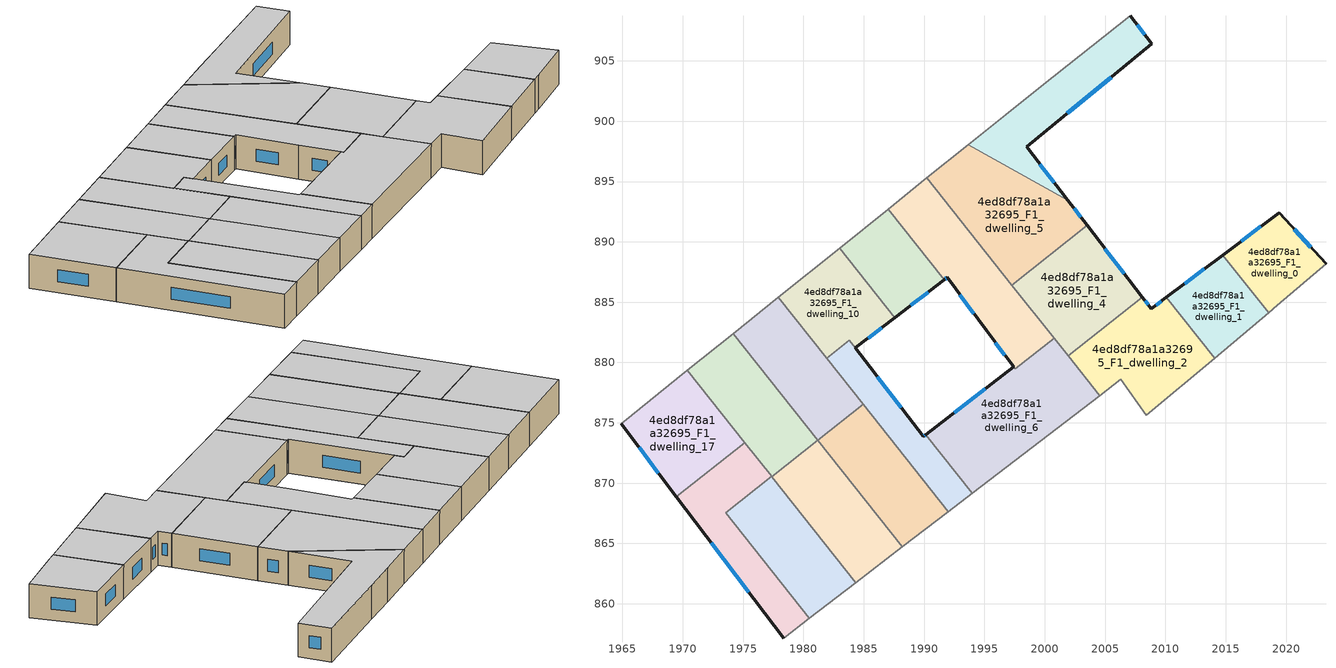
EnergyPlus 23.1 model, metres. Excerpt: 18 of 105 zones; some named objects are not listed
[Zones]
4ed8df78a1a32695_F1_dwelling_0
 floor to 4ed8df78a1a32695_F0_dwelling_0 (EU_floor_Construction): 2019.44,892.42 2023.31,888.17 2019.29,884.73 2018.55,884.12 2014.75,888.91 z3
 wall outside (EU_wall_Construction): 2023.31,888.17 2019.44,892.42 2014.75,888.91 z3:6
 wall adiabatic (EU_wall_Construction): 2018.55,884.12 2019.29,884.73 2023.31,888.17 z3:6
 wall to 4ed8df78a1a32695_F1_dwelling_1 (EU_wall_Construction): 2014.75,888.91 2018.55,884.12 z3:6
 window (EU_Window_Construction): 2017.91,891.28 2016.28,890.05 / 2022.05,889.55 2020.7,891.04 z3.98:5.02
 ceiling to 4ed8df78a1a32695_F2_dwelling_0 (EU_floor_Construction): 2023.31,888.17 2019.44,892.42 2014.75,888.91 2018.55,884.12 2019.29,884.73 z6
4ed8df78a1a32695_F1_dwelling_1
 floor to 4ed8df78a1a32695_F0_dwelling_1 (EU_floor_Construction): 2014.75,888.91 2018.55,884.12 2014.08,880.37 2010.09,885.4 z3
 wall outside (EU_wall_Construction): 2014.75,888.91 2010.09,885.4 z3:6
 wall to 4ed8df78a1a32695_F1_dwelling_2 (EU_wall_Construction): 2010.09,885.4 2014.08,880.37 z3:6
 wall adiabatic (EU_wall_Construction): 2014.08,880.37 2018.55,884.12 z3:6
 window (EU_Window_Construction): 2013.24,887.77 2011.6,886.54 z3.98:5.02
 ceiling to 4ed8df78a1a32695_F2_dwelling_1 (EU_floor_Construction): 2018.55,884.12 2014.75,888.91 2010.09,885.4 2014.08,880.37 z6
4ed8df78a1a32695_F1_dwelling_10
 floor to 4ed8df78a1a32695_F0_dwelling_10 (EU_floor_Construction): 1983,889.48 1987.57,883.72 1984.3,881.2 1983.8,881.84 1981.93,880.36 1977.93,885.41 z3
 wall outside (EU_wall_Construction): 1984.3,881.2 1987.57,883.72 z3:6
 wall adiabatic (EU_wall_Construction): 1983,889.48 1977.93,885.41 z3:6
 wall to 4ed8df78a1a32695_F1_dwelling_8 (EU_wall_Construction): 1987.57,883.72 1983,889.48 z3:6
 wall to 4ed8df78a1a32695_F1_dwelling_9 (EU_wall_Construction): 1981.93,880.36 1983.8,881.84 1984.3,881.2 z3:6
 wall to 4ed8df78a1a32695_F1_dwelling_12 (EU_wall_Construction): 1977.93,885.41 1981.93,880.36 z3:6
 window (EU_Window_Construction): 1985.36,882.02 1986.5,882.9 z3.98:5.02
 ceiling to 4ed8df78a1a32695_F2_dwelling_10 (EU_floor_Construction): 1987.57,883.72 1983,889.48 1977.93,885.41 1981.93,880.36 1983.8,881.84 1984.3,881.2 z6
4ed8df78a1a32695_F1_dwelling_11
 floor to 4ed8df78a1a32695_F0_dwelling_11 (EU_floor_Construction): 1984.97,876.54 1992.02,867.65 1988.19,864.71 1981.19,873.54 z3
 wall to 4ed8df78a1a32695_F1_dwelling_12 (EU_wall_Construction): 1984.97,876.54 1981.19,873.54 z3:6
 wall adiabatic (EU_wall_Construction): 1988.19,864.71 1992.02,867.65 z3:6
 wall to 4ed8df78a1a32695_F1_dwelling_13 (EU_wall_Construction): 1981.19,873.54 1988.19,864.71 z3:6
 wall to 4ed8df78a1a32695_F1_dwelling_9 (EU_wall_Construction): 1992.02,867.65 1984.97,876.54 z3:6
 ceiling to 4ed8df78a1a32695_F2_dwelling_11 (EU_floor_Construction): 1992.02,867.65 1984.97,876.54 1981.19,873.54 1988.19,864.71 z6
4ed8df78a1a32695_F1_dwelling_12
 floor to 4ed8df78a1a32695_F0_dwelling_12 (EU_floor_Construction): 1977.93,885.41 1984.97,876.54 1981.19,873.54 1974.17,882.39 z3
 wall adiabatic (EU_wall_Construction): 1977.93,885.41 1974.17,882.39 z3:6
 wall to 4ed8df78a1a32695_F1_dwelling_14 (EU_wall_Construction): 1974.17,882.39 1981.17,873.56 z3:6
 wall to 4ed8df78a1a32695_F1_dwelling_9 (EU_wall_Construction): 1984.97,876.54 1981.93,880.36 z3:6
 wall to 4ed8df78a1a32695_F1_dwelling_13 (EU_wall_Construction): 1981.17,873.56 1981.19,873.54 z3:6
 ceiling to 4ed8df78a1a32695_F2_dwelling_12 (EU_floor_Construction): 1984.97,876.54 1977.93,885.41 1974.17,882.39 1981.19,873.54 z6
4ed8df78a1a32695_F1_dwelling_13
 floor to 4ed8df78a1a32695_F0_dwelling_13 (EU_floor_Construction): 1981.17,873.56 1988.19,864.71 1984.35,861.76 1977.38,870.55 z3
 wall adiabatic (EU_wall_Construction): 1984.35,861.76 1988.19,864.71 z3:6
 wall to 4ed8df78a1a32695_F1_dwelling_15 (EU_wall_Construction): 1977.38,870.55 1984.35,861.76 z3:6
 wall to 4ed8df78a1a32695_F1_dwelling_14 (EU_wall_Construction): 1981.17,873.56 1977.38,870.55 z3:6
 ceiling to 4ed8df78a1a32695_F2_dwelling_13 (EU_floor_Construction): 1988.19,864.71 1981.17,873.56 1977.38,870.55 1984.35,861.76 z6
4ed8df78a1a32695_F1_dwelling_14
 floor to 4ed8df78a1a32695_F0_dwelling_14 (EU_floor_Construction): 1974.17,882.39 1981.17,873.56 1977.38,870.55 1970.39,879.36 z3
 wall adiabatic (EU_wall_Construction): 1974.17,882.39 1970.39,879.36 z3:6
 wall to 4ed8df78a1a32695_F1_dwelling_17 (EU_wall_Construction): 1970.39,879.36 1975.14,873.36 z3:6
 wall to 4ed8df78a1a32695_F1_dwelling_16 (EU_wall_Construction): 1975.14,873.36 1977.36,870.57 z3:6
 wall to 4ed8df78a1a32695_F1_dwelling_15 (EU_wall_Construction): 1977.36,870.57 1977.38,870.55 z3:6
 ceiling to 4ed8df78a1a32695_F2_dwelling_14 (EU_floor_Construction): 1981.17,873.56 1974.17,882.39 1970.39,879.36 1977.38,870.55 z6
4ed8df78a1a32695_F1_dwelling_15
 floor to 4ed8df78a1a32695_F0_dwelling_15 (EU_floor_Construction): 1977.36,870.57 1984.35,861.76 1980.48,858.8 1973.55,867.54 z3
 wall to 4ed8df78a1a32695_F1_dwelling_16 (EU_wall_Construction): 1977.36,870.57 1973.55,867.54 1980.48,858.8 z3:6
 wall adiabatic (EU_wall_Construction): 1980.48,858.8 1984.35,861.76 z3:6
 ceiling to 4ed8df78a1a32695_F2_dwelling_15 (EU_floor_Construction): 1984.35,861.76 1977.36,870.57 1973.55,867.54 1980.48,858.8 z6
4ed8df78a1a32695_F1_dwelling_16
 floor to 4ed8df78a1a32695_F0_dwelling_16 (EU_floor_Construction): 1977.36,870.57 1973.55,867.54 1980.48,858.8 1978.35,857.16 1969.47,868.87 1975.14,873.36 z3
 wall outside (EU_wall_Construction): 1969.47,868.87 1978.35,857.16 z3:6
 wall adiabatic (EU_wall_Construction): 1978.35,857.16 1980.48,858.8 z3:6
 wall to 4ed8df78a1a32695_F1_dwelling_17 (EU_wall_Construction): 1975.14,873.36 1969.47,868.87 z3:6
 window (EU_Window_Construction): 1972.36,865.06 1975.46,860.97 z3.98:5.02
 ceiling to 4ed8df78a1a32695_F2_dwelling_16 (EU_floor_Construction): 1980.48,858.8 1973.55,867.54 1977.36,870.57 1975.14,873.36 1969.47,868.87 1978.35,857.16 z6
4ed8df78a1a32695_F1_dwelling_17
 floor to 4ed8df78a1a32695_F0_dwelling_17 (EU_floor_Construction): 1970.39,879.36 1975.14,873.36 1969.47,868.87 1964.88,874.93 z3
 wall outside (EU_wall_Construction): 1964.88,874.93 1969.47,868.87 z3:6
 wall adiabatic (EU_wall_Construction): 1970.39,879.36 1964.88,874.93 z3:6
 window (EU_Window_Construction): 1966.37,872.96 1967.98,870.84 z3.98:5.02
 ceiling to 4ed8df78a1a32695_F2_dwelling_17 (EU_floor_Construction): 1975.14,873.36 1970.39,879.36 1964.88,874.93 1969.47,868.87 z6
4ed8df78a1a32695_F1_dwelling_2
 floor to 4ed8df78a1a32695_F0_dwelling_2 (EU_floor_Construction): 2010.09,885.4 2014.08,880.37 2008.42,875.63 2006.32,878.61 2004.55,877.25 2001.93,880.55 2008.07,885.42 2008.82,884.45 z3
 wall outside (EU_wall_Construction): 2010.09,885.4 2008.82,884.45 2008.07,885.42 z3:6
 wall adiabatic (EU_wall_Construction): 2004.55,877.25 2006.32,878.61 2008.42,875.63 2014.08,880.37 z3:6
 wall to 4ed8df78a1a32695_F1_dwelling_4 (EU_wall_Construction): 2008.07,885.42 2001.93,880.55 z3:6
 wall to 4ed8df78a1a32695_F1_dwelling_6 (EU_wall_Construction): 2001.93,880.55 2004.55,877.25 z3:6
 window (EU_Window_Construction): 2008.57,884.77 2008.31,885.11 / 2009.67,885.09 2009.23,884.76 z3.98:5.02
 ceiling to 4ed8df78a1a32695_F2_dwelling_2 (EU_floor_Construction): 2014.08,880.37 2010.09,885.4 2008.82,884.45 2008.07,885.42 2001.93,880.55 2004.55,877.25 2006.32,878.61 2008.42,875.63 z6
4ed8df78a1a32695_F1_dwelling_3
 floor to 4ed8df78a1a32695_F0_dwelling_3 (EU_floor_Construction): 2007.08,908.72 2008.87,906.42 1998.5,897.88 2001.9,893.45 1993.65,898.03 1996.77,900.53 1999.72,902.88 z3
 wall outside (EU_wall_Construction): 2001.9,893.45 1998.5,897.88 2008.87,906.42 2007.08,908.72 z3:6
 wall adiabatic (EU_wall_Construction): 2007.08,908.72 1999.72,902.88 1996.77,900.53 1993.65,898.03 z3:6
 wall to 4ed8df78a1a32695_F1_dwelling_5 (EU_wall_Construction): 1993.65,898.03 2001.9,893.45 z3:6
 window (EU_Window_Construction): 2008.28,907.17 2007.66,907.97 / 2001.87,900.66 2005.49,903.64 / 2000.79,894.89 1999.6,896.44 z3.98:5.02
 ceiling to 4ed8df78a1a32695_F2_dwelling_3 (EU_floor_Construction): 2001.9,893.45 1998.5,897.88 2008.87,906.42 2007.08,908.72 1999.72,902.88 1996.77,900.53 1993.65,898.03 z6
4ed8df78a1a32695_F1_dwelling_4
 floor to 4ed8df78a1a32695_F0_dwelling_4 (EU_floor_Construction): 2003.51,891.36 2008.07,885.42 2001.93,880.55 1997.28,886.42 z3
 wall outside (EU_wall_Construction): 2008.07,885.42 2003.51,891.36 z3:6
 wall to 4ed8df78a1a32695_F1_dwelling_5 (EU_wall_Construction): 2003.51,891.36 1997.28,886.42 z3:6
 wall to 4ed8df78a1a32695_F1_dwelling_7 (EU_wall_Construction): 1997.28,886.42 2000.77,882.02 z3:6
 wall to 4ed8df78a1a32695_F1_dwelling_6 (EU_wall_Construction): 2000.77,882.02 2001.93,880.55 z3:6
 window (EU_Window_Construction): 2006.59,887.36 2004.99,889.43 z3.98:5.02
 ceiling to 4ed8df78a1a32695_F2_dwelling_4 (EU_floor_Construction): 2008.07,885.42 2003.51,891.36 1997.28,886.42 2001.93,880.55 z6
4ed8df78a1a32695_F1_dwelling_5
 floor to 4ed8df78a1a32695_F0_dwelling_5 (EU_floor_Construction): 2001.9,893.45 2003.51,891.36 1997.28,886.42 1990.24,895.29 1993.65,898.03 z3
 wall outside (EU_wall_Construction): 2003.51,891.36 2001.9,893.45 z3:6
 wall adiabatic (EU_wall_Construction): 1993.65,898.03 1990.24,895.29 z3:6
 wall to 4ed8df78a1a32695_F1_dwelling_7 (EU_wall_Construction): 1990.24,895.29 1997.28,886.42 z3:6
 window (EU_Window_Construction): 2002.98,892.04 2002.42,892.77 z3.98:5.02
 ceiling to 4ed8df78a1a32695_F2_dwelling_5 (EU_floor_Construction): 2003.51,891.36 2001.9,893.45 1993.65,898.03 1990.24,895.29 1997.28,886.42 z6
4ed8df78a1a32695_F1_dwelling_6
 floor to 4ed8df78a1a32695_F0_dwelling_6 (EU_floor_Construction): 2000.77,882.02 2004.55,877.25 1993.98,869.15 1990.12,874.01 1997.43,879.64 1997.56,879.47 z3
 wall outside (EU_wall_Construction): 1997.43,879.64 1990.12,874.01 z3:6
 wall to 4ed8df78a1a32695_F1_dwelling_9 (EU_wall_Construction): 1990.12,874.01 1993.98,869.15 z3:6
 wall adiabatic (EU_wall_Construction): 1993.98,869.15 2004.55,877.25 z3:6
 wall to 4ed8df78a1a32695_F1_dwelling_7 (EU_wall_Construction): 2000.77,882.02 1997.56,879.47 1997.43,879.64 z3:6
 window (EU_Window_Construction): 1995.05,877.81 1992.5,875.84 z3.98:5.02
 ceiling to 4ed8df78a1a32695_F2_dwelling_6 (EU_floor_Construction): 2004.55,877.25 2000.77,882.02 1997.56,879.47 1997.43,879.64 1990.12,874.01 1993.98,869.15 z6
4ed8df78a1a32695_F1_dwelling_7
 floor to 4ed8df78a1a32695_F0_dwelling_7 (EU_floor_Construction): 1990.24,895.29 2000.77,882.02 1997.56,879.47 1995.18,882.61 1991.91,887.05 1991.66,886.86 1987.02,892.71 z3
 wall outside (EU_wall_Construction): 1991.66,886.86 1991.91,887.05 1995.18,882.61 1997.43,879.64 z3:6
 wall to 4ed8df78a1a32695_F1_dwelling_8 (EU_wall_Construction): 1987.02,892.71 1991.66,886.86 z3:6
 wall adiabatic (EU_wall_Construction): 1990.24,895.29 1987.02,892.71 z3:6
 window (EU_Window_Construction): 1992.97,885.61 1994.11,884.06 / 1991.74,886.92 1991.83,886.99 / 1995.91,881.65 1996.7,880.61 z3.98:5.02
 ceiling to 4ed8df78a1a32695_F2_dwelling_7 (EU_floor_Construction): 2000.77,882.02 1990.24,895.29 1987.02,892.71 1991.66,886.86 1991.91,887.05 1995.18,882.61 1997.56,879.47 z6
4ed8df78a1a32695_F1_dwelling_8
 floor to 4ed8df78a1a32695_F0_dwelling_8 (EU_floor_Construction): 1987.02,892.71 1991.66,886.86 1987.57,883.72 1983,889.48 z3
 wall outside (EU_wall_Construction): 1987.57,883.72 1991.66,886.86 z3:6
 wall adiabatic (EU_wall_Construction): 1987.02,892.71 1983,889.48 z3:6
 window (EU_Window_Construction): 1988.9,884.74 1990.33,885.84 z3.98:5.02
 ceiling to 4ed8df78a1a32695_F2_dwelling_8 (EU_floor_Construction): 1991.66,886.86 1987.02,892.71 1983,889.48 1987.57,883.72 z6
4ed8df78a1a32695_F1_dwelling_9
 floor to 4ed8df78a1a32695_F0_dwelling_9 (EU_floor_Construction): 1990.12,874.01 1993.98,869.15 1992.02,867.65 1981.93,880.36 1983.8,881.84 1989.95,873.87 z3
 wall outside (EU_wall_Construction): 1990.12,874.01 1989.95,873.87 1984.3,881.2 z3:6
 wall adiabatic (EU_wall_Construction): 1992.02,867.65 1993.98,869.15 z3:6
 window (EU_Window_Construction): 1990.07,873.96 1990,873.92 / 1988.11,876.26 1986.13,878.82 z3.98:5.02
 ceiling to 4ed8df78a1a32695_F2_dwelling_9 (EU_floor_Construction): 1993.98,869.15 1990.12,874.01 1989.95,873.87 1983.8,881.84 1981.93,880.36 1992.02,867.65 z6
[Building]
EU S2 Campaign: North Axis=0; Terrain=City; Solar Distribution=FullExterior
[Site:Location]
Bologna: Latitude=44.5; Longitude=11.25; Time Zone=1; Elevation=37
[SizingPeriod:WeatherFileDays]
AnnualSizingPeriod: Begin Month=1; Begin Day of Month=1; End Month=12; End Day of Month=31; Day of Week for Start Day=Monday; Use Weather File Daylight Saving Period=No; Use Weather File Rain and Snow Indicators=No
[MATERIAL]
EU_InternalMass_Material: Roughness=MediumRough; Thickness=0.1; Conductivity=1; Density=1800; Specific Heat=900; Thermal Absorptance=0.9; Solar Absorptance=0.7; Visible Absorptance=0.7
[MATERIAL:NOMASS] Roughness=MediumRough; Thermal Absorptance=0.9; Solar Absorptance=0.7; Visible Absorptance=0.7
Name | Thermal Resistance
EU_wall_NoMass | 0.905828
EU_floor_NoMass | 0.67114
[WINDOWMATERIAL:SIMPLEGLAZINGSYSTEM]
EU_Window_SimpleGlazing: UFactor=4.52486; Solar Heat Gain Coefficient=0.85; Visible Transmittance=0.85
[CONSTRUCTION]
EU_wall_Construction: EU_wall_NoMass
EU_floor_Construction: EU_floor_NoMass
EU_Window_Construction: EU_Window_SimpleGlazing
EU_InternalMass_Construction: EU_InternalMass_Material
[ZONE] Type=1; Multiplier=1; Ceiling Height=autocalculate; Floor Area=autocalculate; Part of Total Floor Area=Yes
Name | Volume
4ed8df78a1a32695_F1_dwelling_0 | 107.583
4ed8df78a1a32695_F1_dwelling_1 | 109.716
4ed8df78a1a32695_F1_dwelling_10 | 136.45
4ed8df78a1a32695_F1_dwelling_11 | 163.615
4ed8df78a1a32695_F1_dwelling_12 | 163.632
4ed8df78a1a32695_F1_dwelling_13 | 163.644
4ed8df78a1a32695_F1_dwelling_14 | 163.653
4ed8df78a1a32695_F1_dwelling_15 | 163.611
4ed8df78a1a32695_F1_dwelling_16 | 163.626
4ed8df78a1a32695_F1_dwelling_17 | 163.622
4ed8df78a1a32695_F1_dwelling_2 | 191.111
4ed8df78a1a32695_F1_dwelling_3 | 171.346
4ed8df78a1a32695_F1_dwelling_4 | 177.363
4ed8df78a1a32695_F1_dwelling_5 | 224.598
4ed8df78a1a32695_F1_dwelling_6 | 246.264
4ed8df78a1a32695_F1_dwelling_7 | 205.178
4ed8df78a1a32695_F1_dwelling_8 | 114.598
4ed8df78a1a32695_F1_dwelling_9 | 115.6
[INTERNALMASS] Construction=EU_InternalMass_Construction
Name | Zone or ZoneList | Surface Area
4ed8df78a1a32695_F1_dwelling_0_EU_InternalMass | 4ed8df78a1a32695_F1_dwelling_0 | 35.8611
4ed8df78a1a32695_F1_dwelling_1_EU_InternalMass | 4ed8df78a1a32695_F1_dwelling_1 | 36.5718
4ed8df78a1a32695_F1_dwelling_2_EU_InternalMass | 4ed8df78a1a32695_F1_dwelling_2 | 63.7038
4ed8df78a1a32695_F1_dwelling_3_EU_InternalMass | 4ed8df78a1a32695_F1_dwelling_3 | 57.1186
4ed8df78a1a32695_F1_dwelling_4_EU_InternalMass | 4ed8df78a1a32695_F1_dwelling_4 | 59.1219
4ed8df78a1a32695_F1_dwelling_5_EU_InternalMass | 4ed8df78a1a32695_F1_dwelling_5 | 74.8655
4ed8df78a1a32695_F1_dwelling_6_EU_InternalMass | 4ed8df78a1a32695_F1_dwelling_6 | 82.0797
4ed8df78a1a32695_F1_dwelling_7_EU_InternalMass | 4ed8df78a1a32695_F1_dwelling_7 | 68.4024
4ed8df78a1a32695_F1_dwelling_8_EU_InternalMass | 4ed8df78a1a32695_F1_dwelling_8 | 38.1982
4ed8df78a1a32695_F1_dwelling_9_EU_InternalMass | 4ed8df78a1a32695_F1_dwelling_9 | 38.5577
4ed8df78a1a32695_F1_dwelling_10_EU_InternalMass | 4ed8df78a1a32695_F1_dwelling_10 | 45.482
4ed8df78a1a32695_F1_dwelling_11_EU_InternalMass | 4ed8df78a1a32695_F1_dwelling_11 | 54.5391
4ed8df78a1a32695_F1_dwelling_12_EU_InternalMass | 4ed8df78a1a32695_F1_dwelling_12 | 54.5432
4ed8df78a1a32695_F1_dwelling_13_EU_InternalMass | 4ed8df78a1a32695_F1_dwelling_13 | 54.5469
4ed8df78a1a32695_F1_dwelling_14_EU_InternalMass | 4ed8df78a1a32695_F1_dwelling_14 | 54.5515
4ed8df78a1a32695_F1_dwelling_15_EU_InternalMass | 4ed8df78a1a32695_F1_dwelling_15 | 54.5369
4ed8df78a1a32695_F1_dwelling_16_EU_InternalMass | 4ed8df78a1a32695_F1_dwelling_16 | 54.542
4ed8df78a1a32695_F1_dwelling_17_EU_InternalMass | 4ed8df78a1a32695_F1_dwelling_17 | 54.5408
[OTHEREQUIPMENT] Fuel Type=Electricity; Design Level Calculation Method=Watts/Area; Power per Zone Floor Area=1; Fraction Latent=0; Fraction Radiant=0; Fraction Lost=0; Carbon Dioxide Generation Rate=0; EndUse Subcategory=EU_Step8_InternalGains
Name | Zone or ZoneList or Space or SpaceList | Schedule
EU_Step8_InternalGain_4ed8df78a1a32695_F1_dwelling_0_f000 | 4ed8df78a1a32695_F1_dwelling_0 | EU_Step8_GainSchedule_4ed8df78a1a32695_F1_dwelling_0_f000
EU_Step8_InternalGain_4ed8df78a1a32695_F1_dwelling_1_f000 | 4ed8df78a1a32695_F1_dwelling_1 | EU_Step8_GainSchedule_4ed8df78a1a32695_F1_dwelling_1_f000
EU_Step8_InternalGain_4ed8df78a1a32695_F1_dwelling_2_f000 | 4ed8df78a1a32695_F1_dwelling_2 | EU_Step8_GainSchedule_4ed8df78a1a32695_F1_dwelling_2_f000
EU_Step8_InternalGain_4ed8df78a1a32695_F1_dwelling_3_f000 | 4ed8df78a1a32695_F1_dwelling_3 | EU_Step8_GainSchedule_4ed8df78a1a32695_F1_dwelling_3_f000
EU_Step8_InternalGain_4ed8df78a1a32695_F1_dwelling_4_f000 | 4ed8df78a1a32695_F1_dwelling_4 | EU_Step8_GainSchedule_4ed8df78a1a32695_F1_dwelling_4_f000
EU_Step8_InternalGain_4ed8df78a1a32695_F1_dwelling_5_f000 | 4ed8df78a1a32695_F1_dwelling_5 | EU_Step8_GainSchedule_4ed8df78a1a32695_F1_dwelling_5_f000
EU_Step8_InternalGain_4ed8df78a1a32695_F1_dwelling_6_f000 | 4ed8df78a1a32695_F1_dwelling_6 | EU_Step8_GainSchedule_4ed8df78a1a32695_F1_dwelling_6_f000
EU_Step8_InternalGain_4ed8df78a1a32695_F1_dwelling_7_f000 | 4ed8df78a1a32695_F1_dwelling_7 | EU_Step8_GainSchedule_4ed8df78a1a32695_F1_dwelling_7_f000
EU_Step8_InternalGain_4ed8df78a1a32695_F1_dwelling_8_f000 | 4ed8df78a1a32695_F1_dwelling_8 | EU_Step8_GainSchedule_4ed8df78a1a32695_F1_dwelling_8_f000
EU_Step8_InternalGain_4ed8df78a1a32695_F1_dwelling_9_f000 | 4ed8df78a1a32695_F1_dwelling_9 | EU_Step8_GainSchedule_4ed8df78a1a32695_F1_dwelling_9_f000
EU_Step8_InternalGain_4ed8df78a1a32695_F1_dwelling_10_f000 | 4ed8df78a1a32695_F1_dwelling_10 | EU_Step8_GainSchedule_4ed8df78a1a32695_F1_dwelling_10_f000
EU_Step8_InternalGain_4ed8df78a1a32695_F1_dwelling_11_f000 | 4ed8df78a1a32695_F1_dwelling_11 | EU_Step8_GainSchedule_4ed8df78a1a32695_F1_dwelling_11_f000
EU_Step8_InternalGain_4ed8df78a1a32695_F1_dwelling_12_f000 | 4ed8df78a1a32695_F1_dwelling_12 | EU_Step8_GainSchedule_4ed8df78a1a32695_F1_dwelling_12_f000
EU_Step8_InternalGain_4ed8df78a1a32695_F1_dwelling_13_f000 | 4ed8df78a1a32695_F1_dwelling_13 | EU_Step8_GainSchedule_4ed8df78a1a32695_F1_dwelling_13_f000
EU_Step8_InternalGain_4ed8df78a1a32695_F1_dwelling_14_f000 | 4ed8df78a1a32695_F1_dwelling_14 | EU_Step8_GainSchedule_4ed8df78a1a32695_F1_dwelling_14_f000
EU_Step8_InternalGain_4ed8df78a1a32695_F1_dwelling_15_f000 | 4ed8df78a1a32695_F1_dwelling_15 | EU_Step8_GainSchedule_4ed8df78a1a32695_F1_dwelling_15_f000
EU_Step8_InternalGain_4ed8df78a1a32695_F1_dwelling_16_f000 | 4ed8df78a1a32695_F1_dwelling_16 | EU_Step8_GainSchedule_4ed8df78a1a32695_F1_dwelling_16_f000
EU_Step8_InternalGain_4ed8df78a1a32695_F1_dwelling_17_f000 | 4ed8df78a1a32695_F1_dwelling_17 | EU_Step8_GainSchedule_4ed8df78a1a32695_F1_dwelling_17_f000
[ZONEVENTILATION:DESIGNFLOWRATE] Schedule=EU_AlwaysOn; Design Flow Rate Calculation Method=AirChanges/Hour; Air Changes per Hour=0.73129; Ventilation Type=Natural; Fan Pressure Rise=0; Fan Total Efficiency=1; Constant Term Coefficient=1; Temperature Term Coefficient=0; Velocity Term Coefficient=0; Velocity Squared Term Coefficient=0; Minimum Indoor Temperature=-100; Maximum Indoor Temperature=100; Delta Temperature=-100; Minimum Outdoor Temperature=-100; Maximum Outdoor Temperature=100; Maximum Wind Speed=40
Name | Zone or ZoneList or Space or SpaceList
EU_ConstantAir_4ed8df78a1a32695_F1_dwelling_0 | 4ed8df78a1a32695_F1_dwelling_0
EU_ConstantAir_4ed8df78a1a32695_F1_dwelling_1 | 4ed8df78a1a32695_F1_dwelling_1
EU_ConstantAir_4ed8df78a1a32695_F1_dwelling_2 | 4ed8df78a1a32695_F1_dwelling_2
EU_ConstantAir_4ed8df78a1a32695_F1_dwelling_3 | 4ed8df78a1a32695_F1_dwelling_3
EU_ConstantAir_4ed8df78a1a32695_F1_dwelling_4 | 4ed8df78a1a32695_F1_dwelling_4
EU_ConstantAir_4ed8df78a1a32695_F1_dwelling_5 | 4ed8df78a1a32695_F1_dwelling_5
EU_ConstantAir_4ed8df78a1a32695_F1_dwelling_6 | 4ed8df78a1a32695_F1_dwelling_6
EU_ConstantAir_4ed8df78a1a32695_F1_dwelling_7 | 4ed8df78a1a32695_F1_dwelling_7
EU_ConstantAir_4ed8df78a1a32695_F1_dwelling_8 | 4ed8df78a1a32695_F1_dwelling_8
EU_ConstantAir_4ed8df78a1a32695_F1_dwelling_9 | 4ed8df78a1a32695_F1_dwelling_9
EU_ConstantAir_4ed8df78a1a32695_F1_dwelling_10 | 4ed8df78a1a32695_F1_dwelling_10
EU_ConstantAir_4ed8df78a1a32695_F1_dwelling_11 | 4ed8df78a1a32695_F1_dwelling_11
EU_ConstantAir_4ed8df78a1a32695_F1_dwelling_12 | 4ed8df78a1a32695_F1_dwelling_12
EU_ConstantAir_4ed8df78a1a32695_F1_dwelling_13 | 4ed8df78a1a32695_F1_dwelling_13
EU_ConstantAir_4ed8df78a1a32695_F1_dwelling_14 | 4ed8df78a1a32695_F1_dwelling_14
EU_ConstantAir_4ed8df78a1a32695_F1_dwelling_15 | 4ed8df78a1a32695_F1_dwelling_15
EU_ConstantAir_4ed8df78a1a32695_F1_dwelling_16 | 4ed8df78a1a32695_F1_dwelling_16
EU_ConstantAir_4ed8df78a1a32695_F1_dwelling_17 | 4ed8df78a1a32695_F1_dwelling_17
[HVACTEMPLATE:ZONE:IDEALLOADSAIRSYSTEM] System Availability Schedule=EU_AlwaysOn; Maximum Heating Supply Air Temperature=50; Minimum Cooling Supply Air Temperature=13; Maximum Heating Supply Air Humidity Ratio=0.0156; Minimum Cooling Supply Air Humidity Ratio=0.0077; Heating Limit=NoLimit; Cooling Limit=NoLimit; Heating Availability Schedule=EU_AlwaysOn; Cooling Availability Schedule=EU_CoolingOff; Dehumidification Control Type=ConstantSensibleHeatRatio; Cooling Sensible Heat Ratio=0.7; Dehumidification Setpoint=60; Humidification Control Type=None; Humidification Setpoint=30; Outdoor Air Method=None; Outdoor Air Flow Rate per Person=0.00944; Outdoor Air Flow Rate per Zone Floor Area=0; Outdoor Air Flow Rate per Zone=0; Demand Controlled Ventilation Type=None; Outdoor Air Economizer Type=NoEconomizer; Heat Recovery Type=None; Sensible Heat Recovery Effectiveness=0.7; Latent Heat Recovery Effectiveness=0.65
Name | Template Thermostat
4ed8df78a1a32695_F1_dwelling_0 | EU_HeatOnly_4ed8df78a1a32695_F1_dwelling_0
4ed8df78a1a32695_F1_dwelling_1 | EU_HeatOnly_4ed8df78a1a32695_F1_dwelling_1
4ed8df78a1a32695_F1_dwelling_2 | EU_HeatOnly_4ed8df78a1a32695_F1_dwelling_2
4ed8df78a1a32695_F1_dwelling_3 | EU_HeatOnly_4ed8df78a1a32695_F1_dwelling_3
4ed8df78a1a32695_F1_dwelling_4 | EU_HeatOnly_4ed8df78a1a32695_F1_dwelling_4
4ed8df78a1a32695_F1_dwelling_5 | EU_HeatOnly_4ed8df78a1a32695_F1_dwelling_5
4ed8df78a1a32695_F1_dwelling_6 | EU_HeatOnly_4ed8df78a1a32695_F1_dwelling_6
4ed8df78a1a32695_F1_dwelling_7 | EU_HeatOnly_4ed8df78a1a32695_F1_dwelling_7
4ed8df78a1a32695_F1_dwelling_8 | EU_HeatOnly_4ed8df78a1a32695_F1_dwelling_8
4ed8df78a1a32695_F1_dwelling_9 | EU_HeatOnly_4ed8df78a1a32695_F1_dwelling_9
4ed8df78a1a32695_F1_dwelling_10 | EU_HeatOnly_4ed8df78a1a32695_F1_dwelling_10
4ed8df78a1a32695_F1_dwelling_11 | EU_HeatOnly_4ed8df78a1a32695_F1_dwelling_11
4ed8df78a1a32695_F1_dwelling_12 | EU_HeatOnly_4ed8df78a1a32695_F1_dwelling_12
4ed8df78a1a32695_F1_dwelling_13 | EU_HeatOnly_4ed8df78a1a32695_F1_dwelling_13
4ed8df78a1a32695_F1_dwelling_14 | EU_HeatOnly_4ed8df78a1a32695_F1_dwelling_14
4ed8df78a1a32695_F1_dwelling_15 | EU_HeatOnly_4ed8df78a1a32695_F1_dwelling_15
4ed8df78a1a32695_F1_dwelling_16 | EU_HeatOnly_4ed8df78a1a32695_F1_dwelling_16
4ed8df78a1a32695_F1_dwelling_17 | EU_HeatOnly_4ed8df78a1a32695_F1_dwelling_17
[SIZING:ZONE] Zone Cooling Design Supply Air Temperature Input Method=SupplyAirTemperature; Zone Cooling Design Supply Air Temperature=13; Zone Heating Design Supply Air Temperature Input Method=SupplyAirTemperature; Zone Heating Design Supply Air Temperature=50; Zone Cooling Design Supply Air Humidity Ratio=0.008; Zone Heating Design Supply Air Humidity Ratio=0.008; Cooling Design Air Flow Method=DesignDay; Cooling Design Air Flow Rate=0; Cooling Minimum Air Flow per Zone Floor Area=0.000762; Cooling Minimum Air Flow=0; Cooling Minimum Air Flow Fraction=0.2; Heating Design Air Flow Method=DesignDay; Heating Design Air Flow Rate=0; Heating Maximum Air Flow per Zone Floor Area=0.002032; Heating Maximum Air Flow=0.141576; Heating Maximum Air Flow Fraction=0.3; Account for Dedicated Outdoor Air System=No; Dedicated Outdoor Air System Control Strategy=NeutralSupplyAir; Dedicated Outdoor Air Low Setpoint Temperature for Design=autosize; Dedicated Outdoor Air High Setpoint Temperature for Design=autosize; Zone Load Sizing Method=Sensible Load Only No Latent Load; Zone Latent Cooling Design Supply Air Humidity Ratio Input Method=HumidityRatioDifference; Zone Cooling Design Supply Air Humidity Ratio Difference=0.005; Zone Latent Heating Design Supply Air Humidity Ratio Input Method=HumidityRatioDifference; Zone Humidification Design Supply Air Humidity Ratio Difference=0.005
4ed8df78a1a32695_F1_dwelling_0; 4ed8df78a1a32695_F1_dwelling_1; 4ed8df78a1a32695_F1_dwelling_2; 4ed8df78a1a32695_F1_dwelling_3; 4ed8df78a1a32695_F1_dwelling_4; 4ed8df78a1a32695_F1_dwelling_5; 4ed8df78a1a32695_F1_dwelling_6; 4ed8df78a1a32695_F1_dwelling_7; 4ed8df78a1a32695_F1_dwelling_8; 4ed8df78a1a32695_F1_dwelling_9; 4ed8df78a1a32695_F1_dwelling_10; 4ed8df78a1a32695_F1_dwelling_11; 4ed8df78a1a32695_F1_dwelling_12; 4ed8df78a1a32695_F1_dwelling_13; 4ed8df78a1a32695_F1_dwelling_14; 4ed8df78a1a32695_F1_dwelling_15; 4ed8df78a1a32695_F1_dwelling_16; 4ed8df78a1a32695_F1_dwelling_17
[SCHEDULE:CONSTANT]
Name | Hourly Value
EU_AlwaysOn | 1
EU_CoolingOff | 0
[SCHEDULE:FILE] Column Number=1; Rows to Skip at Top=0; Number of Hours of Data=8760; Column Separator=Comma; Interpolate to Timestep=No; Minutes per Item=60; Adjust Schedule for Daylight Savings=Yes
Name | File
EU_Step8_GainSchedule_4ed8df78a1a32695_F1_dwelling_0_f000 | ../../schedules/4ed8df78a1a32695/4ed8df78a1a32695_F1_dwelling_0_f000_gain.csv
EU_Step8_GainSchedule_4ed8df78a1a32695_F1_dwelling_1_f000 | ../../schedules/4ed8df78a1a32695/4ed8df78a1a32695_F1_dwelling_1_f000_gain.csv
EU_Step8_GainSchedule_4ed8df78a1a32695_F1_dwelling_2_f000 | ../../schedules/4ed8df78a1a32695/4ed8df78a1a32695_F1_dwelling_2_f000_gain.csv
EU_Step8_GainSchedule_4ed8df78a1a32695_F1_dwelling_3_f000 | ../../schedules/4ed8df78a1a32695/4ed8df78a1a32695_F1_dwelling_3_f000_gain.csv
EU_Step8_GainSchedule_4ed8df78a1a32695_F1_dwelling_4_f000 | ../../schedules/4ed8df78a1a32695/4ed8df78a1a32695_F1_dwelling_4_f000_gain.csv
EU_Step8_GainSchedule_4ed8df78a1a32695_F1_dwelling_5_f000 | ../../schedules/4ed8df78a1a32695/4ed8df78a1a32695_F1_dwelling_5_f000_gain.csv
EU_Step8_GainSchedule_4ed8df78a1a32695_F1_dwelling_6_f000 | ../../schedules/4ed8df78a1a32695/4ed8df78a1a32695_F1_dwelling_6_f000_gain.csv
EU_Step8_GainSchedule_4ed8df78a1a32695_F1_dwelling_7_f000 | ../../schedules/4ed8df78a1a32695/4ed8df78a1a32695_F1_dwelling_7_f000_gain.csv
EU_Step8_GainSchedule_4ed8df78a1a32695_F1_dwelling_8_f000 | ../../schedules/4ed8df78a1a32695/4ed8df78a1a32695_F1_dwelling_8_f000_gain.csv
EU_Step8_GainSchedule_4ed8df78a1a32695_F1_dwelling_9_f000 | ../../schedules/4ed8df78a1a32695/4ed8df78a1a32695_F1_dwelling_9_f000_gain.csv
EU_Step8_GainSchedule_4ed8df78a1a32695_F1_dwelling_10_f000 | ../../schedules/4ed8df78a1a32695/4ed8df78a1a32695_F1_dwelling_10_f000_gain.csv
EU_Step8_GainSchedule_4ed8df78a1a32695_F1_dwelling_11_f000 | ../../schedules/4ed8df78a1a32695/4ed8df78a1a32695_F1_dwelling_11_f000_gain.csv
EU_Step8_GainSchedule_4ed8df78a1a32695_F1_dwelling_12_f000 | ../../schedules/4ed8df78a1a32695/4ed8df78a1a32695_F1_dwelling_12_f000_gain.csv
EU_Step8_GainSchedule_4ed8df78a1a32695_F1_dwelling_13_f000 | ../../schedules/4ed8df78a1a32695/4ed8df78a1a32695_F1_dwelling_13_f000_gain.csv
EU_Step8_GainSchedule_4ed8df78a1a32695_F1_dwelling_14_f000 | ../../schedules/4ed8df78a1a32695/4ed8df78a1a32695_F1_dwelling_14_f000_gain.csv
EU_Step8_GainSchedule_4ed8df78a1a32695_F1_dwelling_15_f000 | ../../schedules/4ed8df78a1a32695/4ed8df78a1a32695_F1_dwelling_15_f000_gain.csv
EU_Step8_GainSchedule_4ed8df78a1a32695_F1_dwelling_16_f000 | ../../schedules/4ed8df78a1a32695/4ed8df78a1a32695_F1_dwelling_16_f000_gain.csv
EU_Step8_GainSchedule_4ed8df78a1a32695_F1_dwelling_17_f000 | ../../schedules/4ed8df78a1a32695/4ed8df78a1a32695_F1_dwelling_17_f000_gain.csv
